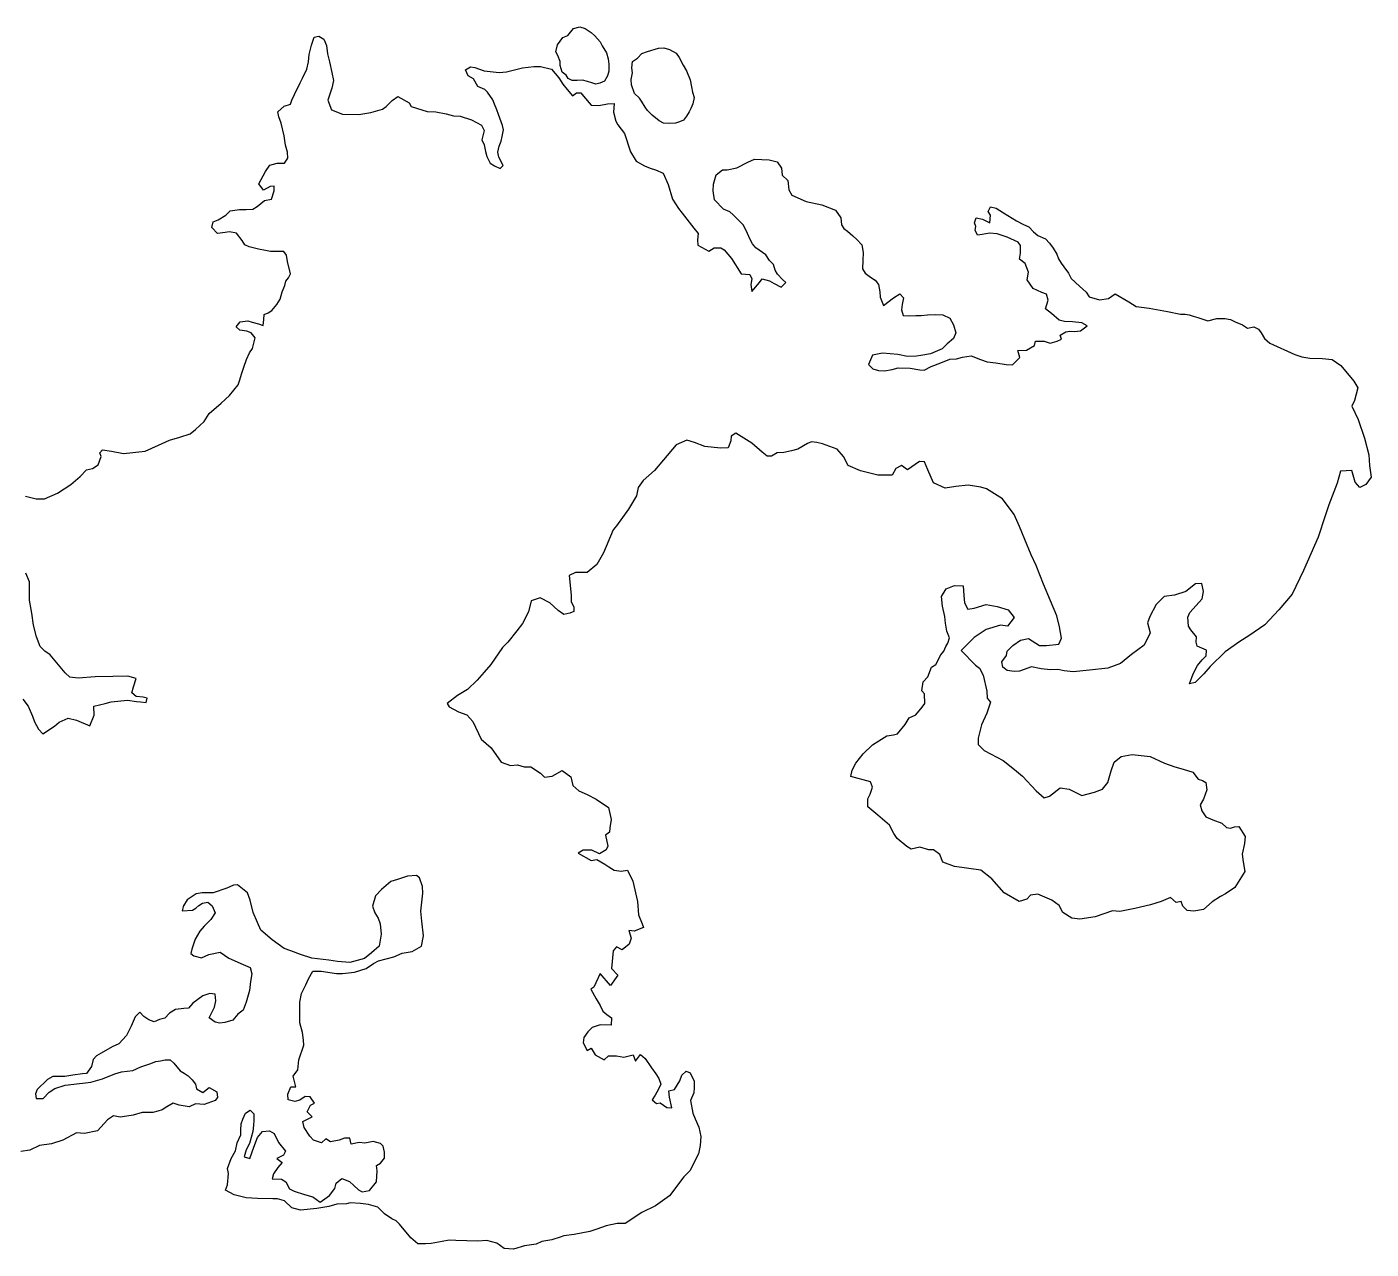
# Model space of a CAD drawing. Header units: inches. Extents: x 33.9 to 41.9, y -4.8 to 5.4.
# Drawn here: x 41.0626 to 41.1637, y -2.1409 to -2.049 of the extents above; entities that cross this region are included whole.
import ezdxf

# ---------------------------------------------------------------- set-up
doc = ezdxf.new("R2010")
doc.units = ezdxf.units.IN
doc.header["$MEASUREMENT"] = 0
doc.layers.add('Counties', color=7, linetype='Continuous')

msp = doc.modelspace()

# ---------------------------------------------------------------- linework, layer by layer
at = {"layer": 'Counties'}
for points in [[(41.10628, -2.05267), (41.10605, -2.05308), (41.1057, -2.05323), (41.1054, -2.05332), (41.10509, -2.05322), (41.10476, -2.0531), (41.1044, -2.053), (41.10398, -2.05303), (41.10362, -2.05304), (41.10332, -2.05287), (41.10315, -2.05263), (41.10287, -2.0524), (41.10271, -2.05191), (41.10272, -2.05161), (41.10254, -2.05116), (41.10238, -2.05087), (41.10252, -2.05034), (41.10291, -2.04979), (41.10328, -2.04965), (41.1037, -2.04912), (41.1042, -2.049), (41.10458, -2.04911), (41.10503, -2.04942), (41.10531, -2.04968), (41.10572, -2.05013), (41.10586, -2.05043), (41.10619, -2.05095), (41.10633, -2.05139), (41.10637, -2.05181), (41.10636, -2.05233)], [(41.10628, -2.05267), (41.10605, -2.05308), (41.1057, -2.05323), (41.1054, -2.05332), (41.10509, -2.05322), (41.10476, -2.0531), (41.1044, -2.053), (41.10398, -2.05303), (41.10362, -2.05304), (41.10332, -2.05287), (41.10315, -2.05263), (41.10287, -2.0524), (41.10271, -2.05191), (41.10272, -2.05161), (41.10254, -2.05116), (41.10238, -2.05087), (41.10252, -2.05034), (41.10291, -2.04979), (41.10328, -2.04965), (41.1037, -2.04912), (41.1042, -2.049), (41.10458, -2.04911), (41.10503, -2.04942), (41.10531, -2.04968), (41.10572, -2.05013), (41.10586, -2.05043), (41.10619, -2.05095), (41.10633, -2.05139), (41.10637, -2.05181), (41.10636, -2.05233)], [(41.11139, -2.05625), (41.11091, -2.05626), (41.11049, -2.05624), (41.11015, -2.05606), (41.10964, -2.05565), (41.10929, -2.0553), (41.1091, -2.05503), (41.10882, -2.05458), (41.10867, -2.05437), (41.10831, -2.054), (41.10807, -2.05336), (41.10806, -2.05295), (41.10814, -2.05246), (41.1081, -2.05209), (41.10814, -2.0516), (41.10853, -2.05136), (41.10886, -2.051), (41.10927, -2.05085), (41.11011, -2.05059), (41.11052, -2.05058), (41.11094, -2.05071), (41.11143, -2.05097), (41.11167, -2.0513), (41.11197, -2.05187), (41.11222, -2.0523), (41.11249, -2.05298), (41.1126, -2.05351), (41.11267, -2.05391), (41.11279, -2.05432), (41.11269, -2.05478), (41.11254, -2.05513), (41.11241, -2.05539), (41.11221, -2.05572), (41.11198, -2.05602), (41.11169, -2.05613)], [(41.11139, -2.05625), (41.11091, -2.05626), (41.11049, -2.05624), (41.11015, -2.05606), (41.10964, -2.05565), (41.10929, -2.0553), (41.1091, -2.05503), (41.10882, -2.05458), (41.10867, -2.05437), (41.10831, -2.054), (41.10807, -2.05336), (41.10806, -2.05295), (41.10814, -2.05246), (41.1081, -2.05209), (41.10814, -2.0516), (41.10853, -2.05136), (41.10886, -2.051), (41.10927, -2.05085), (41.11011, -2.05059), (41.11052, -2.05058), (41.11094, -2.05071), (41.11143, -2.05097), (41.11167, -2.0513), (41.11197, -2.05187), (41.11222, -2.0523), (41.11249, -2.05298), (41.1126, -2.05351), (41.11267, -2.05391), (41.11279, -2.05432), (41.11269, -2.05478), (41.11254, -2.05513), (41.11241, -2.05539), (41.11221, -2.05572), (41.11198, -2.05602), (41.11169, -2.05613)], [(41.13313, -2.09232), (41.13339, -2.09281), (41.13385, -2.09273), (41.13477, -2.09245), (41.1356, -2.09261), (41.13642, -2.09284), (41.13686, -2.09342), (41.13638, -2.09409), (41.13583, -2.094), (41.13476, -2.09433), (41.13387, -2.09494), (41.13289, -2.0959), (41.13395, -2.097), (41.13425, -2.09723), (41.13454, -2.09776), (41.13481, -2.09896), (41.13485, -2.09949), (41.13508, -2.0998), (41.13481, -2.10061), (41.13442, -2.1015), (41.13415, -2.10249), (41.13415, -2.10297), (41.13461, -2.10342), (41.13603, -2.10419), (41.13689, -2.10487), (41.1375, -2.10537), (41.13853, -2.10647), (41.13912, -2.10698), (41.13953, -2.10686), (41.14033, -2.10623), (41.14101, -2.10633), (41.14197, -2.10681), (41.14291, -2.10656), (41.14351, -2.10634), (41.14392, -2.10583), (41.14416, -2.10495), (41.1444, -2.10431), (41.14493, -2.10388), (41.14576, -2.10372), (41.14711, -2.10388), (41.14819, -2.10439), (41.14896, -2.10466), (41.14959, -2.10484), (41.15032, -2.10505), (41.15071, -2.10558), (41.15103, -2.10568), (41.1513, -2.10584), (41.15136, -2.10638), (41.15112, -2.10708), (41.15087, -2.10752), (41.15098, -2.10796), (41.15129, -2.10843), (41.15183, -2.10864), (41.1525, -2.1089), (41.15284, -2.10921), (41.15315, -2.10928), (41.15346, -2.10916), (41.15377, -2.10915), (41.15424, -2.10989), (41.1542, -2.11043), (41.15402, -2.11122), (41.1541, -2.11181), (41.15423, -2.11253), (41.15347, -2.11373), (41.15277, -2.11422), (41.1524, -2.11441), (41.15178, -2.11481), (41.15111, -2.11539), (41.15039, -2.11552), (41.14989, -2.11546), (41.14955, -2.11513), (41.14944, -2.1148), (41.14907, -2.11486), (41.14864, -2.11448), (41.14792, -2.11478), (41.14712, -2.11503), (41.14595, -2.11531), (41.14482, -2.11553), (41.14428, -2.1155), (41.14296, -2.11593), (41.14181, -2.11611), (41.14121, -2.11603), (41.14052, -2.11561), (41.14026, -2.1151), (41.13971, -2.11468), (41.13865, -2.11423), (41.13809, -2.1143), (41.13783, -2.11461), (41.13725, -2.1148), (41.13613, -2.11413), (41.13518, -2.11308), (41.13435, -2.11242), (41.13238, -2.11215), (41.13151, -2.11184), (41.13127, -2.11126), (41.13081, -2.1109), (41.13044, -2.1109), (41.12977, -2.11069), (41.12913, -2.11086), (41.12879, -2.11066), (41.12807, -2.11004), (41.12781, -2.10968), (41.12749, -2.10904), (41.12662, -2.10829), (41.12587, -2.10767), (41.12587, -2.10707), (41.12604, -2.10671), (41.12622, -2.1062), (41.12605, -2.10578), (41.12457, -2.10538), (41.12467, -2.10491), (41.12495, -2.10439), (41.12551, -2.10369), (41.12621, -2.103), (41.12668, -2.10271), (41.12728, -2.10233), (41.12778, -2.10225), (41.12809, -2.10218), (41.12866, -2.10147), (41.12897, -2.10098), (41.12948, -2.10075), (41.12994, -2.10018), (41.13015, -2.0999), (41.13012, -2.09918), (41.12992, -2.09895), (41.13003, -2.09826), (41.13037, -2.09788), (41.13064, -2.09716), (41.13097, -2.09696), (41.13135, -2.09623), (41.13159, -2.09595), (41.13172, -2.09561), (41.13189, -2.09536), (41.13201, -2.09495), (41.13181, -2.09446), (41.13171, -2.09384), (41.13165, -2.09336), (41.13147, -2.09258), (41.1314, -2.09184), (41.13175, -2.09126), (41.13237, -2.09102), (41.13304, -2.09105), (41.13309, -2.09177)], [(41.13313, -2.09232), (41.13339, -2.09281), (41.13385, -2.09273), (41.13477, -2.09245), (41.1356, -2.09261), (41.13642, -2.09284), (41.13686, -2.09342), (41.13638, -2.09409), (41.13583, -2.094), (41.13476, -2.09433), (41.13387, -2.09494), (41.13289, -2.0959), (41.13395, -2.097), (41.13425, -2.09723), (41.13454, -2.09776), (41.13481, -2.09896), (41.13485, -2.09949), (41.13508, -2.0998), (41.13481, -2.10061), (41.13442, -2.1015), (41.13415, -2.10249), (41.13415, -2.10297), (41.13461, -2.10342), (41.13603, -2.10419), (41.13689, -2.10487), (41.1375, -2.10537), (41.13853, -2.10647), (41.13912, -2.10698), (41.13953, -2.10686), (41.14033, -2.10623), (41.14101, -2.10633), (41.14197, -2.10681), (41.14291, -2.10656), (41.14351, -2.10634), (41.14392, -2.10583), (41.14416, -2.10495), (41.1444, -2.10431), (41.14493, -2.10388), (41.14576, -2.10372), (41.14711, -2.10388), (41.14819, -2.10439), (41.14896, -2.10466), (41.14959, -2.10484), (41.15032, -2.10505), (41.15071, -2.10558), (41.15103, -2.10568), (41.1513, -2.10584), (41.15136, -2.10638), (41.15112, -2.10708), (41.15087, -2.10752), (41.15098, -2.10796), (41.15129, -2.10843), (41.15183, -2.10864), (41.1525, -2.1089), (41.15284, -2.10921), (41.15315, -2.10928), (41.15346, -2.10916), (41.15377, -2.10915), (41.15424, -2.10989), (41.1542, -2.11043), (41.15402, -2.11122), (41.1541, -2.11181), (41.15423, -2.11253), (41.15347, -2.11373), (41.15277, -2.11422), (41.1524, -2.11441), (41.15178, -2.11481), (41.15111, -2.11539), (41.15039, -2.11552), (41.14989, -2.11546), (41.14955, -2.11513), (41.14944, -2.1148), (41.14907, -2.11486), (41.14864, -2.11448), (41.14792, -2.11478), (41.14712, -2.11503), (41.14595, -2.11531), (41.14482, -2.11553), (41.14428, -2.1155), (41.14296, -2.11593), (41.14181, -2.11611), (41.14121, -2.11603), (41.14052, -2.11561), (41.14026, -2.1151), (41.13971, -2.11468), (41.13865, -2.11423), (41.13809, -2.1143), (41.13783, -2.11461), (41.13725, -2.1148), (41.13613, -2.11413), (41.13518, -2.11308), (41.13435, -2.11242), (41.13238, -2.11215), (41.13151, -2.11184), (41.13127, -2.11126), (41.13081, -2.1109), (41.13044, -2.1109), (41.12977, -2.11069), (41.12913, -2.11086), (41.12879, -2.11066), (41.12807, -2.11004), (41.12781, -2.10968), (41.12749, -2.10904), (41.12662, -2.10829), (41.12587, -2.10767), (41.12587, -2.10707), (41.12604, -2.10671), (41.12622, -2.1062), (41.12605, -2.10578), (41.12457, -2.10538), (41.12467, -2.10491), (41.12495, -2.10439), (41.12551, -2.10369), (41.12621, -2.103), (41.12668, -2.10271), (41.12728, -2.10233), (41.12778, -2.10225), (41.12809, -2.10218), (41.12866, -2.10147), (41.12897, -2.10098), (41.12948, -2.10075), (41.12994, -2.10018), (41.13015, -2.0999), (41.13012, -2.09918), (41.12992, -2.09895), (41.13003, -2.09826), (41.13037, -2.09788), (41.13064, -2.09716), (41.13097, -2.09696), (41.13135, -2.09623), (41.13159, -2.09595), (41.13172, -2.09561), (41.13189, -2.09536), (41.13201, -2.09495), (41.13181, -2.09446), (41.13171, -2.09384), (41.13165, -2.09336), (41.13147, -2.09258), (41.1314, -2.09184), (41.13175, -2.09126), (41.13237, -2.09102), (41.13304, -2.09105), (41.13309, -2.09177)]]:
    msp.add_lwpolyline(points, close=True, dxfattribs=at)
for points in [[(41.06248, -2.08429), (41.06327, -2.08451), (41.06391, -2.08451), (41.06488, -2.08408), (41.06588, -2.08342), (41.0666, -2.08283), (41.06707, -2.08233), (41.06753, -2.08221), (41.06795, -2.08194), (41.06816, -2.08131), (41.06806, -2.08104), (41.06828, -2.08081), (41.06896, -2.08092), (41.06985, -2.0811), (41.07148, -2.08091), (41.07248, -2.08046), (41.07331, -2.08008), (41.07408, -2.07985), (41.07487, -2.07962), (41.07528, -2.07929), (41.07591, -2.07868), (41.07631, -2.07807), (41.0772, -2.07731), (41.07783, -2.07673), (41.07848, -2.07592), (41.07861, -2.07554), (41.07873, -2.07512), (41.07891, -2.0746), (41.07911, -2.07402), (41.07934, -2.07352), (41.07957, -2.07319), (41.07977, -2.0724), (41.07946, -2.07202), (41.07913, -2.0719), (41.0786, -2.0718), (41.07833, -2.07156), (41.07862, -2.07119), (41.0792, -2.07112), (41.07953, -2.07121), (41.08002, -2.07133), (41.08037, -2.07145), (41.08042, -2.07102), (41.08044, -2.07063), (41.08074, -2.0705), (41.08101, -2.07033), (41.0814, -2.06988), (41.08164, -2.06947), (41.0818, -2.06894), (41.08199, -2.06844), (41.08207, -2.06812), (41.08227, -2.06788), (41.08241, -2.06758), (41.08219, -2.06665), (41.08212, -2.06617), (41.08192, -2.0659), (41.08153, -2.0659), (41.0809, -2.06589), (41.08053, -2.06583), (41.08001, -2.06571), (41.0793, -2.06554), (41.07897, -2.0654), (41.07877, -2.06506), (41.07836, -2.06451), (41.07783, -2.06441), (41.07749, -2.06447), (41.07693, -2.06455), (41.0765, -2.0641), (41.07659, -2.06366), (41.07698, -2.06352), (41.07755, -2.06317), (41.07789, -2.06284), (41.07858, -2.06274), (41.07907, -2.06273), (41.07958, -2.06272), (41.07991, -2.0625), (41.08046, -2.06206), (41.08098, -2.06196), (41.08118, -2.06134), (41.08119, -2.06098), (41.08089, -2.06101), (41.08039, -2.06129), (41.08003, -2.06081), (41.08053, -2.05988), (41.08085, -2.0594), (41.08142, -2.05926), (41.08196, -2.05925), (41.08221, -2.05888), (41.08218, -2.05842), (41.08203, -2.05789), (41.08195, -2.05719), (41.08171, -2.05623), (41.08154, -2.05576), (41.08147, -2.0554), (41.08193, -2.05497), (41.08241, -2.0548), (41.08252, -2.0545), (41.08273, -2.05409), (41.08315, -2.0532), (41.08332, -2.05286), (41.08364, -2.05217), (41.08377, -2.05164), (41.08383, -2.05108), (41.08401, -2.05038), (41.08419, -2.04977), (41.08454, -2.0497), (41.08492, -2.04992), (41.08513, -2.05041), (41.08521, -2.05103), (41.08534, -2.05162), (41.08553, -2.05243), (41.08566, -2.05303), (41.08552, -2.05362), (41.08523, -2.05451), (41.08551, -2.05523), (41.08634, -2.05557), (41.08756, -2.0556), (41.08847, -2.05545), (41.08933, -2.0552), (41.08962, -2.05498), (41.09007, -2.05453), (41.0905, -2.05423), (41.09134, -2.0547), (41.09149, -2.055), (41.09271, -2.05536), (41.09335, -2.05539), (41.09412, -2.05554), (41.09468, -2.05569), (41.09518, -2.05572), (41.09604, -2.05599), (41.09679, -2.05639), (41.09699, -2.0568), (41.09682, -2.0575), (41.097, -2.05786), (41.09708, -2.05838), (41.0972, -2.05876), (41.09745, -2.05924), (41.09777, -2.05946), (41.0982, -2.05966), (41.09843, -2.05943), (41.09809, -2.05879), (41.09802, -2.05842), (41.09813, -2.05797), (41.09827, -2.0576), (41.09835, -2.05725), (41.09844, -2.05675), (41.09836, -2.05641), (41.09808, -2.05558), (41.09795, -2.05525), (41.09778, -2.05481), (41.09764, -2.05448), (41.09724, -2.05391), (41.09703, -2.05371), (41.09651, -2.05349), (41.09618, -2.0529), (41.09578, -2.05268), (41.09558, -2.05223), (41.09596, -2.052), (41.0963, -2.05206), (41.09699, -2.05231), (41.09744, -2.05236), (41.09813, -2.05244), (41.09867, -2.05238), (41.09987, -2.05208), (41.10072, -2.05199), (41.10123, -2.05199), (41.10206, -2.05219), (41.10262, -2.05283), (41.10291, -2.05331), (41.10324, -2.05371), (41.10363, -2.05419), (41.10394, -2.05396), (41.10426, -2.05396), (41.10447, -2.05421), (41.10505, -2.05488), (41.10562, -2.05491), (41.10628, -2.05478), (41.10677, -2.05475), (41.10671, -2.05542), (41.1069, -2.05608), (41.10706, -2.05637), (41.10755, -2.05703), (41.10801, -2.05841), (41.10843, -2.05911), (41.10906, -2.05945), (41.10949, -2.05962), (41.10988, -2.05975), (41.11045, -2.06001), (41.11083, -2.06086), (41.11117, -2.06195), (41.11161, -2.06267), (41.11189, -2.063), (41.11276, -2.06413), (41.11309, -2.06454), (41.11305, -2.06501), (41.11306, -2.06543), (41.1139, -2.06587), (41.1143, -2.06561), (41.1148, -2.06561), (41.11506, -2.06576), (41.11559, -2.06643), (41.11633, -2.06758), (41.11698, -2.06763), (41.11714, -2.06794), (41.11706, -2.06837), (41.11714, -2.06891), (41.11771, -2.06822), (41.11792, -2.06796), (41.11845, -2.06811), (41.11882, -2.06831), (41.11934, -2.06857), (41.11968, -2.06823), (41.11944, -2.068), (41.11907, -2.06759), (41.11888, -2.0673), (41.11877, -2.06687), (41.11847, -2.06656), (41.11819, -2.06614), (41.11744, -2.06563), (41.11717, -2.06531), (41.11704, -2.06503), (41.11669, -2.06426), (41.11647, -2.06388), (41.11597, -2.0634), (41.11572, -2.06313), (41.11548, -2.0629), (41.115, -2.0627), (41.11431, -2.062), (41.11421, -2.06132), (41.11424, -2.06082), (41.11444, -2.06014), (41.11492, -2.05975), (41.11527, -2.05976), (41.11601, -2.05961), (41.11682, -2.05917), (41.11733, -2.05896), (41.11843, -2.059), (41.11903, -2.05915), (41.11936, -2.05962), (41.11942, -2.06015), (41.11983, -2.06055), (41.11992, -2.06126), (41.12013, -2.06166), (41.12121, -2.06214), (41.1224, -2.06239), (41.12342, -2.06279), (41.12382, -2.06337), (41.12388, -2.06388), (41.12406, -2.06417), (41.12434, -2.06437), (41.12472, -2.06471), (41.12502, -2.065), (41.12541, -2.0654), (41.12552, -2.06596), (41.12549, -2.06658), (41.12547, -2.0672), (41.12565, -2.06752), (41.12605, -2.06783), (41.12642, -2.06804), (41.12665, -2.06838), (41.12677, -2.06893), (41.12678, -2.06932), (41.12703, -2.06996), (41.12778, -2.06939), (41.12826, -2.06908), (41.12855, -2.06938), (41.12844, -2.06987), (41.12838, -2.07029), (41.12853, -2.07071), (41.12898, -2.07074), (41.12947, -2.07071), (41.12986, -2.07071), (41.13035, -2.07067), (41.13098, -2.07063), (41.1315, -2.07065), (41.13202, -2.07092), (41.13231, -2.07141), (41.13248, -2.07202), (41.1323, -2.07244), (41.13183, -2.07285), (41.13144, -2.07322), (41.13057, -2.0736), (41.12985, -2.07372), (41.12952, -2.07377), (41.12885, -2.0738), (41.12812, -2.07365), (41.12697, -2.07355), (41.1262, -2.0737), (41.12591, -2.0744), (41.12623, -2.07472), (41.12667, -2.07484), (41.12712, -2.07487), (41.12769, -2.07476), (41.12813, -2.07464), (41.12905, -2.07468), (41.12977, -2.0748), (41.13011, -2.07483), (41.13063, -2.07454), (41.13135, -2.07428), (41.13204, -2.074), (41.13252, -2.07397), (41.13299, -2.07384), (41.13364, -2.07375), (41.13433, -2.07403), (41.13485, -2.07419), (41.13549, -2.07426), (41.13627, -2.0744), (41.13675, -2.07443), (41.1373, -2.07386), (41.13715, -2.07335), (41.13779, -2.07331), (41.1384, -2.07296), (41.13848, -2.07264), (41.13912, -2.07263), (41.13959, -2.07278), (41.1401, -2.07264), (41.14042, -2.0725), (41.14034, -2.07218), (41.14075, -2.07194), (41.14106, -2.07189), (41.1414, -2.07191), (41.14187, -2.07186), (41.14237, -2.07148), (41.14196, -2.07127), (41.14125, -2.07119), (41.14066, -2.07115), (41.14025, -2.07105), (41.13968, -2.07057), (41.13924, -2.0702), (41.13943, -2.06956), (41.13931, -2.06911), (41.13894, -2.06899), (41.13829, -2.06868), (41.13784, -2.06803), (41.13796, -2.06744), (41.13769, -2.0668), (41.13728, -2.06646), (41.13734, -2.06601), (41.13735, -2.06545), (41.13716, -2.06519), (41.13635, -2.06482), (41.13559, -2.06456), (41.13501, -2.06452), (41.13447, -2.06461), (41.1341, -2.06467), (41.13394, -2.0643), (41.13399, -2.06401), (41.13389, -2.06373), (41.134, -2.06337), (41.13448, -2.06347), (41.13505, -2.06373), (41.13508, -2.06315), (41.13492, -2.06288), (41.13509, -2.06253), (41.13552, -2.06264), (41.13607, -2.06298), (41.13704, -2.06358), (41.13758, -2.06387), (41.13797, -2.06404), (41.13832, -2.06441), (41.13864, -2.06468), (41.13922, -2.06494), (41.13953, -2.06528), (41.13981, -2.06564), (41.14009, -2.0661), (41.1402, -2.06645), (41.14041, -2.06678), (41.1406, -2.06706), (41.14095, -2.06752), (41.14117, -2.06792), (41.14179, -2.0685), (41.14229, -2.06896), (41.14252, -2.0693), (41.14329, -2.06953), (41.14398, -2.06944), (41.14448, -2.06909), (41.14551, -2.06967), (41.14605, -2.07002), (41.14644, -2.07008), (41.14702, -2.07016), (41.14786, -2.07032), (41.14841, -2.07042), (41.14938, -2.07061), (41.14973, -2.07061), (41.15003, -2.07065), (41.15035, -2.07075), (41.15068, -2.07087), (41.15144, -2.0711), (41.15211, -2.07094), (41.15272, -2.07093), (41.15316, -2.071), (41.1535, -2.07119), (41.15405, -2.07141), (41.15443, -2.07165), (41.15491, -2.07156), (41.15525, -2.07174), (41.15546, -2.07201), (41.15571, -2.07244), (41.15611, -2.0728), (41.15799, -2.07365), (41.15852, -2.07383), (41.15911, -2.07393), (41.16007, -2.07394), (41.16081, -2.07401), (41.16145, -2.07448), (41.16242, -2.07566), (41.16272, -2.07615), (41.16248, -2.0771), (41.16229, -2.07753), (41.16275, -2.07853), (41.16322, -2.07993), (41.16356, -2.0812), (41.1636, -2.08198), (41.16373, -2.08288), (41.16334, -2.08343), (41.16289, -2.08364), (41.16254, -2.08324), (41.16229, -2.08238), (41.16143, -2.08241), (41.16117, -2.08332), (41.16054, -2.08496), (41.16027, -2.08577), (41.15975, -2.08739), (41.15864, -2.08988), (41.1578, -2.09168), (41.15679, -2.09285), (41.15573, -2.09398), (41.15454, -2.0948), (41.15384, -2.09523), (41.15275, -2.09601), (41.15162, -2.09711), (41.15114, -2.09767), (41.1505, -2.09831), (41.15007, -2.09841), (41.15033, -2.09767), (41.15066, -2.09704), (41.15102, -2.09661), (41.15131, -2.0963), (41.15135, -2.09588), (41.15063, -2.09558), (41.15056, -2.09529), (41.1506, -2.09487), (41.15017, -2.09435), (41.15, -2.09408), (41.14995, -2.0934), (41.1501, -2.09304), (41.15102, -2.09201), (41.15112, -2.09148), (41.151, -2.09087), (41.15051, -2.09089), (41.14979, -2.09148), (41.14893, -2.09174), (41.14815, -2.09184), (41.14755, -2.09244), (41.14709, -2.09334), (41.1469, -2.09383), (41.1471, -2.09458), (41.14664, -2.0955), (41.1457, -2.0962), (41.14487, -2.09689), (41.14392, -2.09724), (41.14253, -2.09738), (41.14131, -2.09751), (41.14064, -2.09744), (41.14015, -2.09734), (41.1396, -2.09737), (41.13889, -2.09729), (41.13818, -2.09713), (41.13727, -2.09746), (41.13687, -2.0975), (41.13635, -2.09742), (41.13601, -2.09715), (41.13595, -2.09677), (41.13629, -2.09629), (41.13634, -2.09596), (41.13676, -2.09553), (41.13734, -2.09513), (41.13795, -2.095), (41.13878, -2.09553), (41.1393, -2.09554), (41.14024, -2.09542), (41.14042, -2.09497), (41.14028, -2.09413), (41.14008, -2.09331), (41.1396, -2.09216), (41.13908, -2.09093), (41.13852, -2.08952), (41.13814, -2.08871), (41.13768, -2.08755), (41.13727, -2.08657), (41.13686, -2.08567), (41.13599, -2.08451), (41.13479, -2.08375), (41.13435, -2.08362), (41.1334, -2.08347), (41.13249, -2.08356), (41.13167, -2.08369), (41.1308, -2.0833), (41.13038, -2.08232), (41.13013, -2.08172), (41.12974, -2.08169), (41.12885, -2.08231), (41.12838, -2.08199), (41.12797, -2.08222), (41.12768, -2.08271), (41.12661, -2.08273), (41.12531, -2.08239), (41.12438, -2.082), (41.12404, -2.08131), (41.12354, -2.08077), (41.12245, -2.08036), (41.12203, -2.08027), (41.12161, -2.08021), (41.12131, -2.08034), (41.12058, -2.08077), (41.12011, -2.0809), (41.11953, -2.08102), (41.11903, -2.08105), (41.1186, -2.08128), (41.11829, -2.0813), (41.1179, -2.08098), (41.11713, -2.08032), (41.11592, -2.07957), (41.11557, -2.07978), (41.11555, -2.08013), (41.11535, -2.08067), (41.11477, -2.08068), (41.1136, -2.08056), (41.11282, -2.08026), (41.11225, -2.08009), (41.11143, -2.08045), (41.11048, -2.08156), (41.10981, -2.08236), (41.10895, -2.08311), (41.10859, -2.08365), (41.10844, -2.08428), (41.10786, -2.08528), (41.10694, -2.08652), (41.10669, -2.08683), (41.10596, -2.08857), (41.10548, -2.08945), (41.10475, -2.09004), (41.10386, -2.09005), (41.10338, -2.09027), (41.10354, -2.09175), (41.10354, -2.09223), (41.10373, -2.09264), (41.10374, -2.09298), (41.10343, -2.09311), (41.10299, -2.0932), (41.10255, -2.0929), (41.10192, -2.09233), (41.1012, -2.09194), (41.10053, -2.09217), (41.10033, -2.09299), (41.09987, -2.09387), (41.09945, -2.09443), (41.09878, -2.09527), (41.09838, -2.09567), (41.09748, -2.09696), (41.09698, -2.09754), (41.09647, -2.09813), (41.09573, -2.09884), (41.09499, -2.0993), (41.0942, -2.09989), (41.09436, -2.10015), (41.09506, -2.10053), (41.09569, -2.10074), (41.09613, -2.10126), (41.09676, -2.10259), (41.09752, -2.10323), (41.09827, -2.1043), (41.09898, -2.10456), (41.0995, -2.10452), (41.09999, -2.10466), (41.10049, -2.10465), (41.10122, -2.10513), (41.10154, -2.10543), (41.10211, -2.10537), (41.10286, -2.10493), (41.1035, -2.10541), (41.10367, -2.10606), (41.10412, -2.10646), (41.10475, -2.10673), (41.10541, -2.1071), (41.10634, -2.10771), (41.10655, -2.10863), (41.10645, -2.10924), (41.10641, -2.10958), (41.10613, -2.1098), (41.10629, -2.11063), (41.10618, -2.11091), (41.10566, -2.11121), (41.1051, -2.11092), (41.10443, -2.11093), (41.10406, -2.11116), (41.10505, -2.11171), (41.10548, -2.11162), (41.10607, -2.11199), (41.10637, -2.11217), (41.10678, -2.11242), (41.10731, -2.1125), (41.10777, -2.11242), (41.10817, -2.11326), (41.10852, -2.1148), (41.1086, -2.1158), (41.10889, -2.11646), (41.10898, -2.11674), (41.10827, -2.11702), (41.10787, -2.11696), (41.10805, -2.11755), (41.10789, -2.11801), (41.10738, -2.11843), (41.10695, -2.1182), (41.10669, -2.11851), (41.10656, -2.11982), (41.10704, -2.12033), (41.1065, -2.12111), (41.10573, -2.12021), (41.10538, -2.12091), (41.10525, -2.12123), (41.10501, -2.12139), (41.10542, -2.12212), (41.10573, -2.12262), (41.10592, -2.12305), (41.10622, -2.12329), (41.10656, -2.12355), (41.10655, -2.1241), (41.10572, -2.12406), (41.10512, -2.12426), (41.10479, -2.12459), (41.10448, -2.12502), (41.10443, -2.12543), (41.10474, -2.126), (41.10504, -2.12581), (41.10533, -2.12631), (41.10602, -2.12671), (41.10634, -2.1264), (41.10695, -2.12639), (41.10749, -2.1265), (41.10819, -2.12633), (41.10837, -2.12681), (41.10875, -2.12629), (41.10911, -2.1266), (41.10957, -2.12731), (41.1099, -2.12775), (41.11014, -2.1281), (41.11028, -2.12852), (41.11012, -2.1289), (41.10985, -2.12936), (41.10963, -2.12971), (41.10995, -2.12999), (41.11024, -2.12994), (41.11073, -2.13029), (41.1111, -2.1303), (41.11094, -2.12951), (41.11089, -2.12903), (41.11131, -2.12892), (41.11171, -2.12829), (41.11187, -2.12784), (41.11218, -2.12754), (41.1125, -2.12768), (41.1128, -2.1283), (41.11278, -2.12877), (41.11277, -2.12917), (41.11251, -2.12976), (41.11268, -2.1307), (41.11286, -2.13114), (41.11314, -2.13177), (41.1133, -2.13247), (41.11325, -2.13315), (41.11312, -2.13376), (41.11247, -2.13504), (41.11202, -2.13551), (41.11094, -2.13692), (41.10989, -2.13769), (41.10885, -2.13818), (41.10761, -2.13902), (41.10699, -2.139), (41.10618, -2.13919), (41.10548, -2.13943), (41.10495, -2.13961), (41.10375, -2.13983), (41.10298, -2.13993), (41.10271, -2.14004), (41.10209, -2.14025), (41.10133, -2.14036), (41.1009, -2.14057), (41.10003, -2.14068), (41.0992, -2.14094), (41.09849, -2.14089), (41.09794, -2.1405), (41.09719, -2.14029), (41.09651, -2.14034), (41.09486, -2.14028), (41.09435, -2.14026), (41.09384, -2.14036), (41.09299, -2.14052), (41.09258, -2.14055), (41.09199, -2.14053), (41.09148, -2.14008), (41.09062, -2.13907), (41.09036, -2.13881), (41.09003, -2.13866), (41.0895, -2.13829), (41.089, -2.13778), (41.08829, -2.13759), (41.08769, -2.13751), (41.0869, -2.13746), (41.08662, -2.13753), (41.0859, -2.13756), (41.08529, -2.13773), (41.0844, -2.13789), (41.08318, -2.13801), (41.08251, -2.13783), (41.08196, -2.13731), (41.08143, -2.13716), (41.08109, -2.13715), (41.07994, -2.13712), (41.07909, -2.13708), (41.07819, -2.13685), (41.07752, -2.13651), (41.07767, -2.1361), (41.07775, -2.13526), (41.07768, -2.13487), (41.07796, -2.13411), (41.07828, -2.13354), (41.07841, -2.13294), (41.07867, -2.13234), (41.07867, -2.132), (41.07871, -2.13152), (41.07884, -2.13115), (41.07903, -2.13071), (41.07938, -2.13048), (41.07966, -2.13075), (41.07966, -2.13125), (41.07964, -2.13161), (41.07959, -2.1321), (41.07933, -2.133), (41.07908, -2.13346), (41.07894, -2.13399), (41.07936, -2.13411), (41.07966, -2.13326), (41.07994, -2.13255), (41.08031, -2.13208), (41.08083, -2.13205), (41.0812, -2.13225), (41.08151, -2.13291), (41.08203, -2.13358), (41.08188, -2.13388), (41.0814, -2.13413), (41.08179, -2.13442), (41.08146, -2.1348), (41.08115, -2.13527), (41.08105, -2.13566), (41.08173, -2.13568), (41.08207, -2.13587), (41.08234, -2.13641), (41.0827, -2.13659), (41.08347, -2.13684), (41.0841, -2.137), (41.08465, -2.1374), (41.08535, -2.13691), (41.08576, -2.13637), (41.08585, -2.13597), (41.08629, -2.13562), (41.08685, -2.13585), (41.08718, -2.13615), (41.08754, -2.13647), (41.0878, -2.13662), (41.08835, -2.13652), (41.0889, -2.13587), (41.08893, -2.13506), (41.08888, -2.13465), (41.0892, -2.13447), (41.08949, -2.1341), (41.08948, -2.13364), (41.08938, -2.1332), (41.08919, -2.13298), (41.08864, -2.13284), (41.08802, -2.13297), (41.08759, -2.13292), (41.08698, -2.13303), (41.08689, -2.13259), (41.08647, -2.13259), (41.08609, -2.13273), (41.08543, -2.13286), (41.08508, -2.13263), (41.08476, -2.13295), (41.08414, -2.13274), (41.08388, -2.13245), (41.08344, -2.1318), (41.08335, -2.13134), (41.08405, -2.13099), (41.08368, -2.1306), (41.08391, -2.13012), (41.08422, -2.12995), (41.0839, -2.12948), (41.08351, -2.12946), (41.08312, -2.12973), (41.08274, -2.12984), (41.08225, -2.12971), (41.08221, -2.12928), (41.08243, -2.12872), (41.08283, -2.12872), (41.08261, -2.12793), (41.08298, -2.12744), (41.08304, -2.12669), (41.08341, -2.12559), (41.0834, -2.12523), (41.08331, -2.12464), (41.08312, -2.12391), (41.08311, -2.12319), (41.08312, -2.12236), (41.08325, -2.12172), (41.08358, -2.12105), (41.08377, -2.1206), (41.08409, -2.12003), (41.08473, -2.12002), (41.08589, -2.12021), (41.08633, -2.1202), (41.08723, -2.12011), (41.08811, -2.11984), (41.08866, -2.11944), (41.08903, -2.11925), (41.0902, -2.11895), (41.09082, -2.11868), (41.09157, -2.11856), (41.09228, -2.11814), (41.09243, -2.11736), (41.09229, -2.11626), (41.09223, -2.11552), (41.09237, -2.11415), (41.09235, -2.11365), (41.09212, -2.11302), (41.09189, -2.11283), (41.09121, -2.11288), (41.09047, -2.11314), (41.08997, -2.11328), (41.08927, -2.11389), (41.08882, -2.11435), (41.0886, -2.11514), (41.08876, -2.11564), (41.08901, -2.11604), (41.08917, -2.11648), (41.08923, -2.11725), (41.08909, -2.11816), (41.0885, -2.11864), (41.08798, -2.11907), (41.08687, -2.11938), (41.08596, -2.1193), (41.08529, -2.1192), (41.08402, -2.11906), (41.08318, -2.11878), (41.08244, -2.11851), (41.08193, -2.11833), (41.08103, -2.11768), (41.08019, -2.11694), (41.07993, -2.11638), (41.07961, -2.11562), (41.07939, -2.1147), (41.07918, -2.11413), (41.07842, -2.11354), (41.07812, -2.11355), (41.07762, -2.11379), (41.0766, -2.11413), (41.07578, -2.11413), (41.07533, -2.11422), (41.07463, -2.11466), (41.07437, -2.11512), (41.07434, -2.1152), (41.07427, -2.11549), (41.07504, -2.11543), (41.0753, -2.1153), (41.07551, -2.1151), (41.0758, -2.11491), (41.07619, -2.11485), (41.07653, -2.11512), (41.07675, -2.11563), (41.07642, -2.11615), (41.07592, -2.11664), (41.07559, -2.11703), (41.07524, -2.11761), (41.075, -2.11838), (41.07491, -2.11869), (41.07514, -2.11888), (41.07572, -2.11903), (41.07628, -2.11878), (41.07712, -2.11861), (41.07777, -2.11905), (41.07886, -2.11952), (41.07937, -2.11976), (41.07952, -2.12023), (41.07941, -2.1208), (41.07932, -2.12149), (41.07908, -2.12236), (41.07886, -2.12296), (41.07846, -2.12327), (41.07807, -2.12372), (41.07748, -2.12389), (41.07709, -2.12395), (41.07675, -2.12387), (41.07631, -2.12354), (41.0767, -2.12273), (41.0768, -2.12226), (41.07675, -2.12175), (41.07634, -2.12171), (41.07583, -2.12189), (41.07506, -2.12243), (41.07474, -2.12281), (41.0744, -2.12284), (41.07376, -2.12291), (41.07331, -2.1232), (41.07295, -2.12356), (41.07255, -2.12367), (41.07215, -2.12385), (41.07177, -2.12369), (41.07139, -2.12344), (41.07107, -2.12312), (41.07074, -2.12347), (41.07044, -2.12416), (41.07008, -2.12486), (41.0695, -2.12549), (41.069, -2.12573), (41.06817, -2.1262), (41.06782, -2.12641), (41.06758, -2.12668), (41.06744, -2.12721), (41.06706, -2.12773), (41.06677, -2.12775), (41.06605, -2.12784), (41.06544, -2.12796), (41.06453, -2.12794), (41.06413, -2.12817), (41.06335, -2.12894), (41.06322, -2.12926), (41.06328, -2.12961), (41.0638, -2.1296), (41.06427, -2.12913), (41.06469, -2.12886), (41.06547, -2.1286), (41.06653, -2.12849), (41.06698, -2.12842), (41.0674, -2.12838), (41.06827, -2.12814), (41.06919, -2.12776), (41.0697, -2.12761), (41.07055, -2.12749), (41.07115, -2.12723), (41.07183, -2.12699), (41.07228, -2.12683), (41.07264, -2.12678), (41.07299, -2.12669), (41.07337, -2.12669), (41.07364, -2.12694), (41.07412, -2.12752), (41.07441, -2.12769), (41.07472, -2.12789), (41.07503, -2.1282), (41.07526, -2.12853), (41.07535, -2.12889), (41.07583, -2.12916), (41.07629, -2.12878), (41.07688, -2.1291), (41.07693, -2.12953), (41.07674, -2.12977), (41.07593, -2.13006), (41.07526, -2.13002), (41.07479, -2.13024), (41.07403, -2.13011), (41.07358, -2.12995), (41.0731, -2.13023), (41.07277, -2.13047), (41.07243, -2.13056), (41.07207, -2.13067), (41.07176, -2.13067), (41.07126, -2.13067), (41.07059, -2.13085), (41.07009, -2.13094), (41.06959, -2.13102), (41.06909, -2.13091), (41.06864, -2.1312), (41.06789, -2.13203), (41.06692, -2.13223), (41.06632, -2.1322), (41.06528, -2.13273), (41.06443, -2.13301), (41.06354, -2.13314), (41.06281, -2.1335), (41.06213, -2.13359)], [(41.06248, -2.08429), (41.06327, -2.08451), (41.06391, -2.08451), (41.06488, -2.08408), (41.06588, -2.08342), (41.0666, -2.08283), (41.06707, -2.08233), (41.06753, -2.08221), (41.06795, -2.08194), (41.06816, -2.08131), (41.06806, -2.08104), (41.06828, -2.08081), (41.06896, -2.08092), (41.06985, -2.0811), (41.07148, -2.08091), (41.07248, -2.08046), (41.07331, -2.08008), (41.07408, -2.07985), (41.07487, -2.07962), (41.07528, -2.07929), (41.07591, -2.07868), (41.07631, -2.07807), (41.0772, -2.07731), (41.07783, -2.07673), (41.07848, -2.07592), (41.07861, -2.07554), (41.07873, -2.07512), (41.07891, -2.0746), (41.07911, -2.07402), (41.07934, -2.07352), (41.07957, -2.07319), (41.07977, -2.0724), (41.07946, -2.07202), (41.07913, -2.0719), (41.0786, -2.0718), (41.07833, -2.07156), (41.07862, -2.07119), (41.0792, -2.07112), (41.07953, -2.07121), (41.08002, -2.07133), (41.08037, -2.07145), (41.08042, -2.07102), (41.08044, -2.07063), (41.08074, -2.0705), (41.08101, -2.07033), (41.0814, -2.06988), (41.08164, -2.06947), (41.0818, -2.06894), (41.08199, -2.06844), (41.08207, -2.06812), (41.08227, -2.06788), (41.08241, -2.06758), (41.08219, -2.06665), (41.08212, -2.06617), (41.08192, -2.0659), (41.08153, -2.0659), (41.0809, -2.06589), (41.08053, -2.06583), (41.08001, -2.06571), (41.0793, -2.06554), (41.07897, -2.0654), (41.07877, -2.06506), (41.07836, -2.06451), (41.07783, -2.06441), (41.07749, -2.06447), (41.07693, -2.06455), (41.0765, -2.0641), (41.07659, -2.06366), (41.07698, -2.06352), (41.07755, -2.06317), (41.07789, -2.06284), (41.07858, -2.06274), (41.07907, -2.06273), (41.07958, -2.06272), (41.07991, -2.0625), (41.08046, -2.06206), (41.08098, -2.06196), (41.08118, -2.06134), (41.08119, -2.06098), (41.08089, -2.06101), (41.08039, -2.06129), (41.08003, -2.06081), (41.08053, -2.05988), (41.08085, -2.0594), (41.08142, -2.05926), (41.08196, -2.05925), (41.08221, -2.05888), (41.08218, -2.05842), (41.08203, -2.05789), (41.08195, -2.05719), (41.08171, -2.05623), (41.08154, -2.05576), (41.08147, -2.0554), (41.08193, -2.05497), (41.08241, -2.0548), (41.08252, -2.0545), (41.08273, -2.05409), (41.08315, -2.0532), (41.08332, -2.05286), (41.08364, -2.05217), (41.08377, -2.05164), (41.08383, -2.05108), (41.08401, -2.05038), (41.08419, -2.04977), (41.08454, -2.0497), (41.08492, -2.04992), (41.08513, -2.05041), (41.08521, -2.05103), (41.08534, -2.05162), (41.08553, -2.05243), (41.08566, -2.05303), (41.08552, -2.05362), (41.08523, -2.05451), (41.08551, -2.05523), (41.08634, -2.05557), (41.08756, -2.0556), (41.08847, -2.05545), (41.08933, -2.0552), (41.08962, -2.05498), (41.09007, -2.05453), (41.0905, -2.05423), (41.09134, -2.0547), (41.09149, -2.055), (41.09271, -2.05536), (41.09335, -2.05539), (41.09412, -2.05554), (41.09468, -2.05569), (41.09518, -2.05572), (41.09604, -2.05599), (41.09679, -2.05639), (41.09699, -2.0568), (41.09682, -2.0575), (41.097, -2.05786), (41.09708, -2.05838), (41.0972, -2.05876), (41.09745, -2.05924), (41.09777, -2.05946), (41.0982, -2.05966), (41.09843, -2.05943), (41.09809, -2.05879), (41.09802, -2.05842), (41.09813, -2.05797), (41.09827, -2.0576), (41.09835, -2.05725), (41.09844, -2.05675), (41.09836, -2.05641), (41.09808, -2.05558), (41.09795, -2.05525), (41.09778, -2.05481), (41.09764, -2.05448), (41.09724, -2.05391), (41.09703, -2.05371), (41.09651, -2.05349), (41.09618, -2.0529), (41.09578, -2.05268), (41.09558, -2.05223), (41.09596, -2.052), (41.0963, -2.05206), (41.09699, -2.05231), (41.09744, -2.05236), (41.09813, -2.05244), (41.09867, -2.05238), (41.09987, -2.05208), (41.10072, -2.05199), (41.10123, -2.05199), (41.10206, -2.05219), (41.10262, -2.05283), (41.10291, -2.05331), (41.10324, -2.05371), (41.10363, -2.05419), (41.10394, -2.05396), (41.10426, -2.05396), (41.10447, -2.05421), (41.10505, -2.05488), (41.10562, -2.05491), (41.10628, -2.05478), (41.10677, -2.05475), (41.10671, -2.05542), (41.1069, -2.05608), (41.10706, -2.05637), (41.10755, -2.05703), (41.10801, -2.05841), (41.10843, -2.05911), (41.10906, -2.05945), (41.10949, -2.05962), (41.10988, -2.05975), (41.11045, -2.06001), (41.11083, -2.06086), (41.11117, -2.06195), (41.11161, -2.06267), (41.11189, -2.063), (41.11276, -2.06413), (41.11309, -2.06454), (41.11305, -2.06501), (41.11306, -2.06543), (41.1139, -2.06587), (41.1143, -2.06561), (41.1148, -2.06561), (41.11506, -2.06576), (41.11559, -2.06643), (41.11633, -2.06758), (41.11698, -2.06763), (41.11714, -2.06794), (41.11706, -2.06837), (41.11714, -2.06891), (41.11771, -2.06822), (41.11792, -2.06796), (41.11845, -2.06811), (41.11882, -2.06831), (41.11934, -2.06857), (41.11968, -2.06823), (41.11944, -2.068), (41.11907, -2.06759), (41.11888, -2.0673), (41.11877, -2.06687), (41.11847, -2.06656), (41.11819, -2.06614), (41.11744, -2.06563), (41.11717, -2.06531), (41.11704, -2.06503), (41.11669, -2.06426), (41.11647, -2.06388), (41.11597, -2.0634), (41.11572, -2.06313), (41.11548, -2.0629), (41.115, -2.0627), (41.11431, -2.062), (41.11421, -2.06132), (41.11424, -2.06082), (41.11444, -2.06014), (41.11492, -2.05975), (41.11527, -2.05976), (41.11601, -2.05961), (41.11682, -2.05917), (41.11733, -2.05896), (41.11843, -2.059), (41.11903, -2.05915), (41.11936, -2.05962), (41.11942, -2.06015), (41.11983, -2.06055), (41.11992, -2.06126), (41.12013, -2.06166), (41.12121, -2.06214), (41.1224, -2.06239), (41.12342, -2.06279), (41.12382, -2.06337), (41.12388, -2.06388), (41.12406, -2.06417), (41.12434, -2.06437), (41.12472, -2.06471), (41.12502, -2.065), (41.12541, -2.0654), (41.12552, -2.06596), (41.12549, -2.06658), (41.12547, -2.0672), (41.12565, -2.06752), (41.12605, -2.06783), (41.12642, -2.06804), (41.12665, -2.06838), (41.12677, -2.06893), (41.12678, -2.06932), (41.12703, -2.06996), (41.12778, -2.06939), (41.12826, -2.06908), (41.12855, -2.06938), (41.12844, -2.06987), (41.12838, -2.07029), (41.12853, -2.07071), (41.12898, -2.07074), (41.12947, -2.07071), (41.12986, -2.07071), (41.13035, -2.07067), (41.13098, -2.07063), (41.1315, -2.07065), (41.13202, -2.07092), (41.13231, -2.07141), (41.13248, -2.07202), (41.1323, -2.07244), (41.13183, -2.07285), (41.13144, -2.07322), (41.13057, -2.0736), (41.12985, -2.07372), (41.12952, -2.07377), (41.12885, -2.0738), (41.12812, -2.07365), (41.12697, -2.07355), (41.1262, -2.0737), (41.12591, -2.0744), (41.12623, -2.07472), (41.12667, -2.07484), (41.12712, -2.07487), (41.12769, -2.07476), (41.12813, -2.07464), (41.12905, -2.07468), (41.12977, -2.0748), (41.13011, -2.07483), (41.13063, -2.07454), (41.13135, -2.07428), (41.13204, -2.074), (41.13252, -2.07397), (41.13299, -2.07384), (41.13364, -2.07375), (41.13433, -2.07403), (41.13485, -2.07419), (41.13549, -2.07426), (41.13627, -2.0744), (41.13675, -2.07443), (41.1373, -2.07386), (41.13715, -2.07335), (41.13779, -2.07331), (41.1384, -2.07296), (41.13848, -2.07264), (41.13912, -2.07263), (41.13959, -2.07278), (41.1401, -2.07264), (41.14042, -2.0725), (41.14034, -2.07218), (41.14075, -2.07194), (41.14106, -2.07189), (41.1414, -2.07191), (41.14187, -2.07186), (41.14237, -2.07148), (41.14196, -2.07127), (41.14125, -2.07119), (41.14066, -2.07115), (41.14025, -2.07105), (41.13968, -2.07057), (41.13924, -2.0702), (41.13943, -2.06956), (41.13931, -2.06911), (41.13894, -2.06899), (41.13829, -2.06868), (41.13784, -2.06803), (41.13796, -2.06744), (41.13769, -2.0668), (41.13728, -2.06646), (41.13734, -2.06601), (41.13735, -2.06545), (41.13716, -2.06519), (41.13635, -2.06482), (41.13559, -2.06456), (41.13501, -2.06452), (41.13447, -2.06461), (41.1341, -2.06467), (41.13394, -2.0643), (41.13399, -2.06401), (41.13389, -2.06373), (41.134, -2.06337), (41.13448, -2.06347), (41.13505, -2.06373), (41.13508, -2.06315), (41.13492, -2.06288), (41.13509, -2.06253), (41.13552, -2.06264), (41.13607, -2.06298), (41.13704, -2.06358), (41.13758, -2.06387), (41.13797, -2.06404), (41.13832, -2.06441), (41.13864, -2.06468), (41.13922, -2.06494), (41.13953, -2.06528), (41.13981, -2.06564), (41.14009, -2.0661), (41.1402, -2.06645), (41.14041, -2.06678), (41.1406, -2.06706), (41.14095, -2.06752), (41.14117, -2.06792), (41.14179, -2.0685), (41.14229, -2.06896), (41.14252, -2.0693), (41.14329, -2.06953), (41.14398, -2.06944), (41.14448, -2.06909), (41.14551, -2.06967), (41.14605, -2.07002), (41.14644, -2.07008), (41.14702, -2.07016), (41.14786, -2.07032), (41.14841, -2.07042), (41.14938, -2.07061), (41.14973, -2.07061), (41.15003, -2.07065), (41.15035, -2.07075), (41.15068, -2.07087), (41.15144, -2.0711), (41.15211, -2.07094), (41.15272, -2.07093), (41.15316, -2.071), (41.1535, -2.07119), (41.15405, -2.07141), (41.15443, -2.07165), (41.15491, -2.07156), (41.15525, -2.07174), (41.15546, -2.07201), (41.15571, -2.07244), (41.15611, -2.0728), (41.15799, -2.07365), (41.15852, -2.07383), (41.15911, -2.07393), (41.16007, -2.07394), (41.16081, -2.07401), (41.16145, -2.07448), (41.16242, -2.07566), (41.16272, -2.07615), (41.16248, -2.0771), (41.16229, -2.07753), (41.16275, -2.07853), (41.16322, -2.07993), (41.16356, -2.0812), (41.1636, -2.08198), (41.16373, -2.08288), (41.16334, -2.08343), (41.16289, -2.08364), (41.16254, -2.08324), (41.16229, -2.08238), (41.16143, -2.08241), (41.16117, -2.08332), (41.16054, -2.08496), (41.16027, -2.08577), (41.15975, -2.08739), (41.15864, -2.08988), (41.1578, -2.09168), (41.15679, -2.09285), (41.15573, -2.09398), (41.15454, -2.0948), (41.15384, -2.09523), (41.15275, -2.09601), (41.15162, -2.09711), (41.15114, -2.09767), (41.1505, -2.09831), (41.15007, -2.09841), (41.15033, -2.09767), (41.15066, -2.09704), (41.15102, -2.09661), (41.15131, -2.0963), (41.15135, -2.09588), (41.15063, -2.09558), (41.15056, -2.09529), (41.1506, -2.09487), (41.15017, -2.09435), (41.15, -2.09408), (41.14995, -2.0934), (41.1501, -2.09304), (41.15102, -2.09201), (41.15112, -2.09148), (41.151, -2.09087), (41.15051, -2.09089), (41.14979, -2.09148), (41.14893, -2.09174), (41.14815, -2.09184), (41.14755, -2.09244), (41.14709, -2.09334), (41.1469, -2.09383), (41.1471, -2.09458), (41.14664, -2.0955), (41.1457, -2.0962), (41.14487, -2.09689), (41.14392, -2.09724), (41.14253, -2.09738), (41.14131, -2.09751), (41.14064, -2.09744), (41.14015, -2.09734), (41.1396, -2.09737), (41.13889, -2.09729), (41.13818, -2.09713), (41.13727, -2.09746), (41.13687, -2.0975), (41.13635, -2.09742), (41.13601, -2.09715), (41.13595, -2.09677), (41.13629, -2.09629), (41.13634, -2.09596), (41.13676, -2.09553), (41.13734, -2.09513), (41.13795, -2.095), (41.13878, -2.09553), (41.1393, -2.09554), (41.14024, -2.09542), (41.14042, -2.09497), (41.14028, -2.09413), (41.14008, -2.09331), (41.1396, -2.09216), (41.13908, -2.09093), (41.13852, -2.08952), (41.13814, -2.08871), (41.13768, -2.08755), (41.13727, -2.08657), (41.13686, -2.08567), (41.13599, -2.08451), (41.13479, -2.08375), (41.13435, -2.08362), (41.1334, -2.08347), (41.13249, -2.08356), (41.13167, -2.08369), (41.1308, -2.0833), (41.13038, -2.08232), (41.13013, -2.08172), (41.12974, -2.08169), (41.12885, -2.08231), (41.12838, -2.08199), (41.12797, -2.08222), (41.12768, -2.08271), (41.12661, -2.08273), (41.12531, -2.08239), (41.12438, -2.082), (41.12404, -2.08131), (41.12354, -2.08077), (41.12245, -2.08036), (41.12203, -2.08027), (41.12161, -2.08021), (41.12131, -2.08034), (41.12058, -2.08077), (41.12011, -2.0809), (41.11953, -2.08102), (41.11903, -2.08105), (41.1186, -2.08128), (41.11829, -2.0813), (41.1179, -2.08098), (41.11713, -2.08032), (41.11592, -2.07957), (41.11557, -2.07978), (41.11555, -2.08013), (41.11535, -2.08067), (41.11477, -2.08068), (41.1136, -2.08056), (41.11282, -2.08026), (41.11225, -2.08009), (41.11143, -2.08045), (41.11048, -2.08156), (41.10981, -2.08236), (41.10895, -2.08311), (41.10859, -2.08365), (41.10844, -2.08428), (41.10786, -2.08528), (41.10694, -2.08652), (41.10669, -2.08683), (41.10596, -2.08857), (41.10548, -2.08945), (41.10475, -2.09004), (41.10386, -2.09005), (41.10338, -2.09027), (41.10354, -2.09175), (41.10354, -2.09223), (41.10373, -2.09264), (41.10374, -2.09298), (41.10343, -2.09311), (41.10299, -2.0932), (41.10255, -2.0929), (41.10192, -2.09233), (41.1012, -2.09194), (41.10053, -2.09217), (41.10033, -2.09299), (41.09987, -2.09387), (41.09945, -2.09443), (41.09878, -2.09527), (41.09838, -2.09567), (41.09748, -2.09696), (41.09698, -2.09754), (41.09647, -2.09813), (41.09573, -2.09884), (41.09499, -2.0993), (41.0942, -2.09989), (41.09436, -2.10015), (41.09506, -2.10053), (41.09569, -2.10074), (41.09613, -2.10126), (41.09676, -2.10259), (41.09752, -2.10323), (41.09827, -2.1043), (41.09898, -2.10456), (41.0995, -2.10452), (41.09999, -2.10466), (41.10049, -2.10465), (41.10122, -2.10513), (41.10154, -2.10543), (41.10211, -2.10537), (41.10286, -2.10493), (41.1035, -2.10541), (41.10367, -2.10606), (41.10412, -2.10646), (41.10475, -2.10673), (41.10541, -2.1071), (41.10634, -2.10771), (41.10655, -2.10863), (41.10645, -2.10924), (41.10641, -2.10958), (41.10613, -2.1098), (41.10629, -2.11063), (41.10618, -2.11091), (41.10566, -2.11121), (41.1051, -2.11092), (41.10443, -2.11093), (41.10406, -2.11116), (41.10505, -2.11171), (41.10548, -2.11162), (41.10607, -2.11199), (41.10637, -2.11217), (41.10678, -2.11242), (41.10731, -2.1125), (41.10777, -2.11242), (41.10817, -2.11326), (41.10852, -2.1148), (41.1086, -2.1158), (41.10889, -2.11646), (41.10898, -2.11674), (41.10827, -2.11702), (41.10787, -2.11696), (41.10805, -2.11755), (41.10789, -2.11801), (41.10738, -2.11843), (41.10695, -2.1182), (41.10669, -2.11851), (41.10656, -2.11982), (41.10704, -2.12033), (41.1065, -2.12111), (41.10573, -2.12021), (41.10538, -2.12091), (41.10525, -2.12123), (41.10501, -2.12139), (41.10542, -2.12212), (41.10573, -2.12262), (41.10592, -2.12305), (41.10622, -2.12329), (41.10656, -2.12355), (41.10655, -2.1241), (41.10572, -2.12406), (41.10512, -2.12426), (41.10479, -2.12459), (41.10448, -2.12502), (41.10443, -2.12543), (41.10474, -2.126), (41.10504, -2.12581), (41.10533, -2.12631), (41.10602, -2.12671), (41.10634, -2.1264), (41.10695, -2.12639), (41.10749, -2.1265), (41.10819, -2.12633), (41.10837, -2.12681), (41.10875, -2.12629), (41.10911, -2.1266), (41.10957, -2.12731), (41.1099, -2.12775), (41.11014, -2.1281), (41.11028, -2.12852), (41.11012, -2.1289), (41.10985, -2.12936), (41.10963, -2.12971), (41.10995, -2.12999), (41.11024, -2.12994), (41.11073, -2.13029), (41.1111, -2.1303), (41.11094, -2.12951), (41.11089, -2.12903), (41.11131, -2.12892), (41.11171, -2.12829), (41.11187, -2.12784), (41.11218, -2.12754), (41.1125, -2.12768), (41.1128, -2.1283), (41.11278, -2.12877), (41.11277, -2.12917), (41.11251, -2.12976), (41.11268, -2.1307), (41.11286, -2.13114), (41.11314, -2.13177), (41.1133, -2.13247), (41.11325, -2.13315), (41.11312, -2.13376), (41.11247, -2.13504), (41.11202, -2.13551), (41.11094, -2.13692), (41.10989, -2.13769), (41.10885, -2.13818), (41.10761, -2.13902), (41.10699, -2.139), (41.10618, -2.13919), (41.10548, -2.13943), (41.10495, -2.13961), (41.10375, -2.13983), (41.10298, -2.13993), (41.10271, -2.14004), (41.10209, -2.14025), (41.10133, -2.14036), (41.1009, -2.14057), (41.10003, -2.14068), (41.0992, -2.14094), (41.09849, -2.14089), (41.09794, -2.1405), (41.09719, -2.14029), (41.09651, -2.14034), (41.09486, -2.14028), (41.09435, -2.14026), (41.09384, -2.14036), (41.09299, -2.14052), (41.09258, -2.14055), (41.09199, -2.14053), (41.09148, -2.14008), (41.09062, -2.13907), (41.09036, -2.13881), (41.09003, -2.13866), (41.0895, -2.13829), (41.089, -2.13778), (41.08829, -2.13759), (41.08769, -2.13751), (41.0869, -2.13746), (41.08662, -2.13753), (41.0859, -2.13756), (41.08529, -2.13773), (41.0844, -2.13789), (41.08318, -2.13801), (41.08251, -2.13783), (41.08196, -2.13731), (41.08143, -2.13716), (41.08109, -2.13715), (41.07994, -2.13712), (41.07909, -2.13708), (41.07819, -2.13685), (41.07752, -2.13651), (41.07767, -2.1361), (41.07775, -2.13526), (41.07768, -2.13487), (41.07796, -2.13411), (41.07828, -2.13354), (41.07841, -2.13294), (41.07867, -2.13234), (41.07867, -2.132), (41.07871, -2.13152), (41.07884, -2.13115), (41.07903, -2.13071), (41.07938, -2.13048), (41.07966, -2.13075), (41.07966, -2.13125), (41.07964, -2.13161), (41.07959, -2.1321), (41.07933, -2.133), (41.07908, -2.13346), (41.07894, -2.13399), (41.07936, -2.13411), (41.07966, -2.13326), (41.07994, -2.13255), (41.08031, -2.13208), (41.08083, -2.13205), (41.0812, -2.13225), (41.08151, -2.13291), (41.08203, -2.13358), (41.08188, -2.13388), (41.0814, -2.13413), (41.08179, -2.13442), (41.08146, -2.1348), (41.08115, -2.13527), (41.08105, -2.13566), (41.08173, -2.13568), (41.08207, -2.13587), (41.08234, -2.13641), (41.0827, -2.13659), (41.08347, -2.13684), (41.0841, -2.137), (41.08465, -2.1374), (41.08535, -2.13691), (41.08576, -2.13637), (41.08585, -2.13597), (41.08629, -2.13562), (41.08685, -2.13585), (41.08718, -2.13615), (41.08754, -2.13647), (41.0878, -2.13662), (41.08835, -2.13652), (41.0889, -2.13587), (41.08893, -2.13506), (41.08888, -2.13465), (41.0892, -2.13447), (41.08949, -2.1341), (41.08948, -2.13364), (41.08938, -2.1332), (41.08919, -2.13298), (41.08864, -2.13284), (41.08802, -2.13297), (41.08759, -2.13292), (41.08698, -2.13303), (41.08689, -2.13259), (41.08647, -2.13259), (41.08609, -2.13273), (41.08543, -2.13286), (41.08508, -2.13263), (41.08476, -2.13295), (41.08414, -2.13274), (41.08388, -2.13245), (41.08344, -2.1318), (41.08335, -2.13134), (41.08405, -2.13099), (41.08368, -2.1306), (41.08391, -2.13012), (41.08422, -2.12995), (41.0839, -2.12948), (41.08351, -2.12946), (41.08312, -2.12973), (41.08274, -2.12984), (41.08225, -2.12971), (41.08221, -2.12928), (41.08243, -2.12872), (41.08283, -2.12872), (41.08261, -2.12793), (41.08298, -2.12744), (41.08304, -2.12669), (41.08341, -2.12559), (41.0834, -2.12523), (41.08331, -2.12464), (41.08312, -2.12391), (41.08311, -2.12319), (41.08312, -2.12236), (41.08325, -2.12172), (41.08358, -2.12105), (41.08377, -2.1206), (41.08409, -2.12003), (41.08473, -2.12002), (41.08589, -2.12021), (41.08633, -2.1202), (41.08723, -2.12011), (41.08811, -2.11984), (41.08866, -2.11944), (41.08903, -2.11925), (41.0902, -2.11895), (41.09082, -2.11868), (41.09157, -2.11856), (41.09228, -2.11814), (41.09243, -2.11736), (41.09229, -2.11626), (41.09223, -2.11552), (41.09237, -2.11415), (41.09235, -2.11365), (41.09212, -2.11302), (41.09189, -2.11283), (41.09121, -2.11288), (41.09047, -2.11314), (41.08997, -2.11328), (41.08927, -2.11389), (41.08882, -2.11435), (41.0886, -2.11514), (41.08876, -2.11564), (41.08901, -2.11604), (41.08917, -2.11648), (41.08923, -2.11725), (41.08909, -2.11816), (41.0885, -2.11864), (41.08798, -2.11907), (41.08687, -2.11938), (41.08596, -2.1193), (41.08529, -2.1192), (41.08402, -2.11906), (41.08318, -2.11878), (41.08244, -2.11851), (41.08193, -2.11833), (41.08103, -2.11768), (41.08019, -2.11694), (41.07993, -2.11638), (41.07961, -2.11562), (41.07939, -2.1147), (41.07918, -2.11413), (41.07842, -2.11354), (41.07812, -2.11355), (41.07762, -2.11379), (41.0766, -2.11413), (41.07578, -2.11413), (41.07533, -2.11422), (41.07463, -2.11466), (41.07437, -2.11512), (41.07434, -2.1152), (41.07427, -2.11549), (41.07504, -2.11543), (41.0753, -2.1153), (41.07551, -2.1151), (41.0758, -2.11491), (41.07619, -2.11485), (41.07653, -2.11512), (41.07675, -2.11563), (41.07642, -2.11615), (41.07592, -2.11664), (41.07559, -2.11703), (41.07524, -2.11761), (41.075, -2.11838), (41.07491, -2.11869), (41.07514, -2.11888), (41.07572, -2.11903), (41.07628, -2.11878), (41.07712, -2.11861), (41.07777, -2.11905), (41.07886, -2.11952), (41.07937, -2.11976), (41.07952, -2.12023), (41.07941, -2.1208), (41.07932, -2.12149), (41.07908, -2.12236), (41.07886, -2.12296), (41.07846, -2.12327), (41.07807, -2.12372), (41.07748, -2.12389), (41.07709, -2.12395), (41.07675, -2.12387), (41.07631, -2.12354), (41.0767, -2.12273), (41.0768, -2.12226), (41.07675, -2.12175), (41.07634, -2.12171), (41.07583, -2.12189), (41.07506, -2.12243), (41.07474, -2.12281), (41.0744, -2.12284), (41.07376, -2.12291), (41.07331, -2.1232), (41.07295, -2.12356), (41.07255, -2.12367), (41.07215, -2.12385), (41.07177, -2.12369), (41.07139, -2.12344), (41.07107, -2.12312), (41.07074, -2.12347), (41.07044, -2.12416), (41.07008, -2.12486), (41.0695, -2.12549), (41.069, -2.12573), (41.06817, -2.1262), (41.06782, -2.12641), (41.06758, -2.12668), (41.06744, -2.12721), (41.06706, -2.12773), (41.06677, -2.12775), (41.06605, -2.12784), (41.06544, -2.12796), (41.06453, -2.12794), (41.06413, -2.12817), (41.06335, -2.12894), (41.06322, -2.12926), (41.06328, -2.12961), (41.0638, -2.1296), (41.06427, -2.12913), (41.06469, -2.12886), (41.06547, -2.1286), (41.06653, -2.12849), (41.06698, -2.12842), (41.0674, -2.12838), (41.06827, -2.12814), (41.06919, -2.12776), (41.0697, -2.12761), (41.07055, -2.12749), (41.07115, -2.12723), (41.07183, -2.12699), (41.07228, -2.12683), (41.07264, -2.12678), (41.07299, -2.12669), (41.07337, -2.12669), (41.07364, -2.12694), (41.07412, -2.12752), (41.07441, -2.12769), (41.07472, -2.12789), (41.07503, -2.1282), (41.07526, -2.12853), (41.07535, -2.12889), (41.07583, -2.12916), (41.07629, -2.12878), (41.07688, -2.1291), (41.07693, -2.12953), (41.07674, -2.12977), (41.07593, -2.13006), (41.07526, -2.13002), (41.07479, -2.13024), (41.07403, -2.13011), (41.07358, -2.12995), (41.0731, -2.13023), (41.07277, -2.13047), (41.07243, -2.13056), (41.07207, -2.13067), (41.07176, -2.13067), (41.07126, -2.13067), (41.07059, -2.13085), (41.07009, -2.13094), (41.06959, -2.13102), (41.06909, -2.13091), (41.06864, -2.1312), (41.06789, -2.13203), (41.06692, -2.13223), (41.06632, -2.1322), (41.06528, -2.13273), (41.06443, -2.13301), (41.06354, -2.13314), (41.06281, -2.1335), (41.06213, -2.13359)], [(41.06228, -2.09957), (41.06269, -2.1001), (41.063, -2.10086), (41.06315, -2.10128), (41.06345, -2.10183), (41.06377, -2.10217), (41.06465, -2.10161), (41.06502, -2.10131), (41.06569, -2.101), (41.06631, -2.10116), (41.06731, -2.10157), (41.06765, -2.10077), (41.06762, -2.10009), (41.06846, -2.09989), (41.06892, -2.09976), (41.07015, -2.09965), (41.07083, -2.09975), (41.07113, -2.09977), (41.07156, -2.09982), (41.07163, -2.0995), (41.07133, -2.09941), (41.07081, -2.09937), (41.07049, -2.0991), (41.0706, -2.09863), (41.07081, -2.09801), (41.07017, -2.09785), (41.06906, -2.09787), (41.06772, -2.09788), (41.06645, -2.098), (41.06581, -2.09792), (41.06545, -2.09758), (41.06433, -2.09624), (41.06393, -2.09595), (41.06359, -2.0956), (41.0633, -2.09488), (41.06308, -2.09401), (41.06296, -2.09311), (41.06279, -2.09212), (41.06279, -2.09175), (41.06278, -2.09074), (41.06249, -2.09008)], [(41.06228, -2.09957), (41.06269, -2.1001), (41.063, -2.10086), (41.06315, -2.10128), (41.06345, -2.10183), (41.06377, -2.10217), (41.06465, -2.10161), (41.06502, -2.10131), (41.06569, -2.101), (41.06631, -2.10116), (41.06731, -2.10157), (41.06765, -2.10077), (41.06762, -2.10009), (41.06846, -2.09989), (41.06892, -2.09976), (41.07015, -2.09965), (41.07083, -2.09975), (41.07113, -2.09977), (41.07156, -2.09982), (41.07163, -2.0995), (41.07133, -2.09941), (41.07081, -2.09937), (41.07049, -2.0991), (41.0706, -2.09863), (41.07081, -2.09801), (41.07017, -2.09785), (41.06906, -2.09787), (41.06772, -2.09788), (41.06645, -2.098), (41.06581, -2.09792), (41.06545, -2.09758), (41.06433, -2.09624), (41.06393, -2.09595), (41.06359, -2.0956), (41.0633, -2.09488), (41.06308, -2.09401), (41.06296, -2.09311), (41.06279, -2.09212), (41.06279, -2.09175), (41.06278, -2.09074), (41.06249, -2.09008)]]:
    msp.add_lwpolyline(points, dxfattribs=at)

doc.saveas('drawing.dxf')
